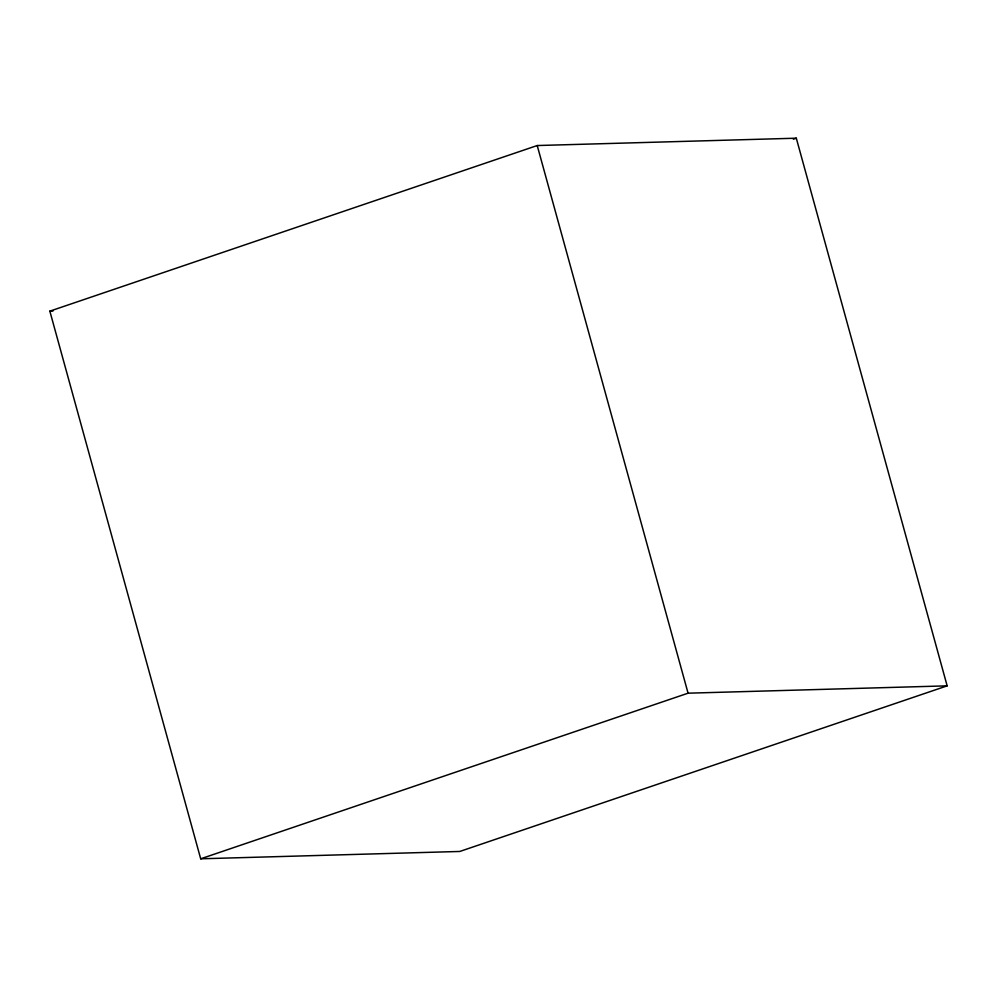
<?xml version="1.0" encoding="UTF-8"?>
<svg xmlns="http://www.w3.org/2000/svg" width="997" height="997" viewBox="0 0 997 997"><rect width="100%" height="100%" fill="white"/><g stroke="black" fill="none" stroke-linecap="round" stroke-linejoin="round"><path stroke-width="1.5" d="M49.85 311.151L537.221 145.537L796.304 138.197L947.15 685.849L459.779 851.463L200.696 858.803L49.85 311.151L52.953 311.052M793.35 139.206L796.304 138.197M200.696 858.803L688.067 693.189L947.15 685.849M537.221 145.537L688.067 693.189"/></g></svg>
